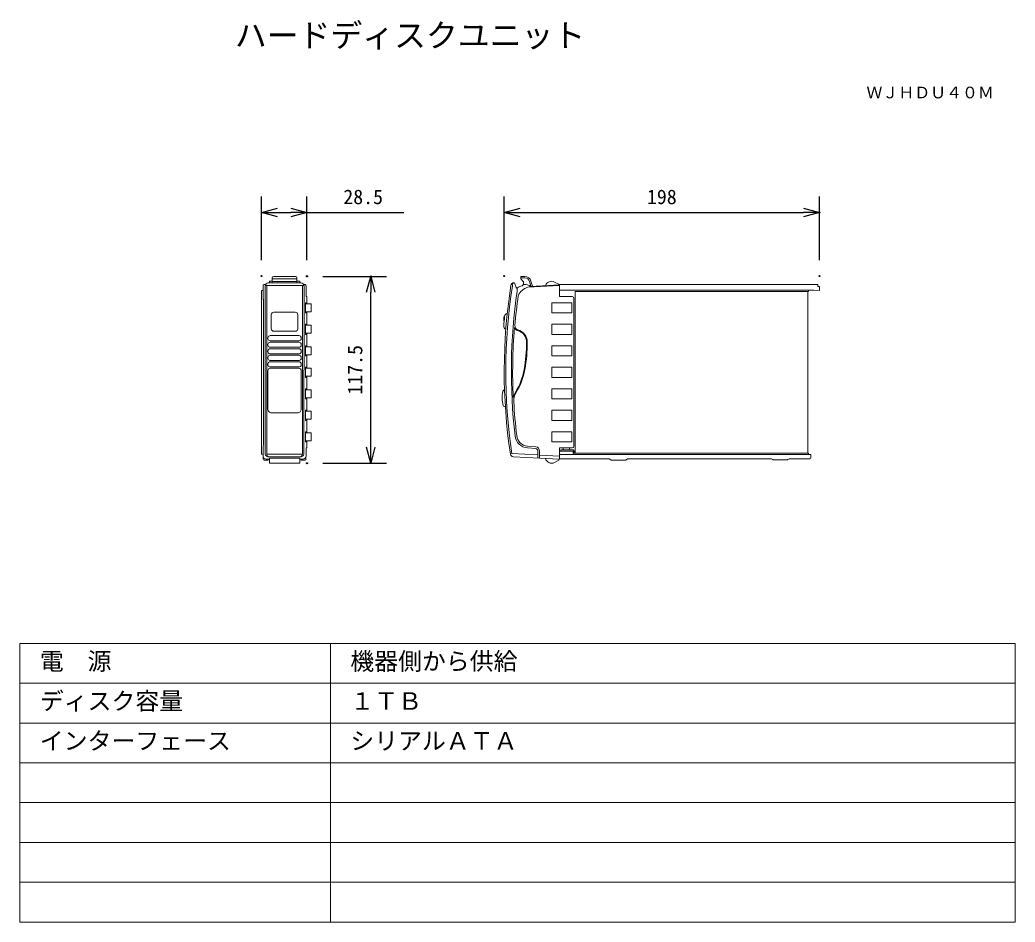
# Model space of a CAD drawing. Units: millimetres, scale not verified. Extents: x -62 to 63, y -57 to 57.
import ezdxf
from ezdxf.enums import TextEntityAlignment as Align

# ---------------------------------------------------------------- set-up
doc = ezdxf.new("R2010")
doc.units = ezdxf.units.MM
doc.header["$LTSCALE"] = 0.25
doc.header["$PDMODE"] = 32
doc.header["$PDSIZE"] = 0.125
for name, color, linetype, lineweight in [('0-0_0', 7, 'Continuous', 25), ('0-1_WAKU', 1, 'Continuous', 18), ('0-4_GAIKEI', 1, 'Continuous', 18), ('0-5_SUNPO', 7, 'Continuous', 25)]:
    doc.layers.add(name, color=color, linetype=linetype, lineweight=lineweight)
for name, color, linetype in [('0-2_MOJI1', 7, 'Continuous'), ('0-3_TOUROKU', 7, 'Continuous'), ('0-6_Defpoints', 7, 'Continuous')]:
    doc.layers.add(name, color=color, linetype=linetype)
doc.styles.add('ＭＳ ゴシック', font='')
doc.styles.get('ＭＳ ゴシック').set_extended_font_data('MS Gothic')

# ---------------------------------------------------------------- blocks, each defined once
blk = doc.blocks.new('_OPEN30')
at = {"layer": '0-0_0'}
blk.add_line((0, 0), (-1, 0), dxfattribs=at)
blk.add_lwpolyline([(-1, 0.2679), (0, 0), (-1, -0.2679)], dxfattribs=at)
blk = doc.blocks.new('D6')
at = {"layer": '0-5_SUNPO'}
for p, q in [((-24.8202, 24.0429), (-24.8202, 32.0329)), ((-19.1258, 24.0429), (-19.1258, 32.0329)), ((-22.8202, 30.0329), (-21.1258, 30.0329)), ((-19.1258, 30.0329), (-6.9592, 30.0329))]:
    blk.add_line(p, q, dxfattribs=at)
at = {"layer": '0-6_Defpoints'}
for p in [(-19.1258, 30.0329), (-24.8202, 22.0429), (-19.1258, 22.0429)]:
    blk.add_point(p, dxfattribs=at)
at = {"layer": '0-5_SUNPO', "xscale": 2, "yscale": 2, "rotation": 180}
blk.add_blockref('_OPEN30', (-24.8202, 30.0329), dxfattribs=at)
at = {"layer": '0-5_SUNPO', "xscale": 2, "yscale": 2}
blk.add_blockref('_OPEN30', (-19.1258, 30.0329), dxfattribs=at)
at = {"layer": '0-5_SUNPO', "style": 'ＭＳ ゴシック'}
blk.add_text('28.5', height=1.833, dxfattribs=at).set_placement((-14.5425, 30.5329), align=Align.BOTTOM_LEFT)
blk = doc.blocks.new('D5')
at = {"layer": '0-5_SUNPO'}
for p, q in [((-17.1021, 22.013), (-9.1021, 22.013)), ((-11.1021, 0.553), (-11.1021, 20.013)), ((-17.1021, -1.447), (-9.1021, -1.447))]:
    blk.add_line(p, q, dxfattribs=at)
at = {"layer": '0-6_Defpoints'}
for p in [(-19.1021, 22.013), (-11.1021, 22.013), (-19.1021, -1.447)]:
    blk.add_point(p, dxfattribs=at)
at = {"layer": '0-5_SUNPO', "xscale": 2, "yscale": 2}
for p, rotation in [((-11.1021, 22.013), 90), ((-11.1021, -1.447), 270)]:
    blk.add_blockref('_OPEN30', p, dxfattribs=dict(at, rotation=rotation))
at = {"layer": '0-5_SUNPO', "style": 'ＭＳ ゴシック'}
blk.add_text('117.5', height=1.833, rotation=90, dxfattribs=at).set_placement((-11.6021, 7.158), align=Align.BOTTOM_LEFT)
blk = doc.blocks.new('D4')
at = {"layer": '0-5_SUNPO'}
for p, q in [((5.6697, 24.0429), (5.6697, 32.0329)), ((45.2697, 24.0429), (45.2697, 32.0329)), ((7.6697, 30.0329), (43.2697, 30.0329))]:
    blk.add_line(p, q, dxfattribs=at)
at = {"layer": '0-6_Defpoints'}
for p in [(45.2697, 30.0329), (5.6697, 22.0429), (45.2697, 22.0429)]:
    blk.add_point(p, dxfattribs=at)
at = {"layer": '0-5_SUNPO', "xscale": 2, "yscale": 2, "rotation": 180}
blk.add_blockref('_OPEN30', (5.6697, 30.0329), dxfattribs=at)
at = {"layer": '0-5_SUNPO', "xscale": 2, "yscale": 2}
blk.add_blockref('_OPEN30', (45.2697, 30.0329), dxfattribs=at)
at = {"layer": '0-5_SUNPO', "style": 'ＭＳ ゴシック'}
blk.add_text('198', height=1.833, dxfattribs=at).set_placement((23.5947, 30.5329), align=Align.BOTTOM_LEFT)

msp = doc.modelspace()

# ---------------------------------------------------------------- linework, layer by layer
at = {"layer": '0-1_WAKU', "color": 4}
for p, q in [((62.5116, -21.5004), (-62.4884, -21.5004)), ((-62.4884, -21.5004), (-62.4884, -56.5004)), ((-23.4884, -56.5004), (-23.4884, -21.5004)), ((62.5116, -56.5004), (62.5116, -21.5004)), ((-62.4884, -56.5004), (62.5116, -56.5004))]:
    msp.add_line(p, q, dxfattribs=at)
at = {"layer": '0-1_WAKU'}
for p, q in [((-62.4884, -26.5004), (62.5116, -26.5004)), ((-62.4884, -31.5004), (62.5116, -31.5004)), ((-62.4884, -36.5004), (62.5116, -36.5004)), ((-62.4884, -41.5004), (62.5116, -41.5004)), ((-62.4884, -46.5004), (62.5116, -46.5004)), ((-62.4884, -51.5004), (62.5116, -51.5004))]:
    msp.add_line(p, q, dxfattribs=at)
at = {"layer": '0-4_GAIKEI', "color": 7}
for p, q in [((-27.1897, 23.7825), (-31.3008, 23.7825)), ((-31.1453, 23.9625), (-30.8053, 23.9625)), ((-31.1453, 23.9624), (-31.1453, 23.7825)), ((-30.8053, 24.3825), (-30.8053, 23.7825)), ((-30.6053, 24.5825), (-27.8853, 24.5825)), ((-27.6853, 24.3825), (-27.6853, 23.7825)), ((-27.6853, 23.9625), (-27.3453, 23.9625)), ((-27.3453, 23.9624), (-27.3453, 23.7825)), ((-0.3554, 23.7825), (-0.4202, 23.7825)), ((-0.3554, 23.7825), (-0.136, 23.1796)), ((0.4446, 24.5825), (0.4446, 24.2825)), ((0.9446, 24.5825), (0.4446, 24.5825)), ((0.9315, 24.3825), (0.4446, 24.3825)), ((0.4446, 24.2825), (0.7305, 23.9417)), ((0.7446, 23.6114), (0.7446, 23.9032)), ((1.6739, 23.3333), (1.5109, 23.9386)), ((1.8781, 23.344), (1.704, 23.9906)), ((5.1984, 23.5892), (4.6535, 23.8724)), ((-32.1453, 22.7074), (-32.1453, 22.8075)), ((-32.1453, 22.7025), (-32.1453, 2.3825)), ((-31.9853, 22.8625), (-31.9453, 22.8625)), ((-31.9453, 23.4227), (-31.9453, 21.7225)), ((-31.6452, 23.5625), (-31.8253, 23.5625)), ((-26.6657, 23.5625), (-26.8454, 23.5625)), ((-26.5453, 22.0425), (-26.5453, 23.4227)), ((0.8446, 23.5825), (0.7425, 23.5825)), ((1.6441, 23.3318), (5.2846, 23.5225)), ((1.8148, 23.3407), (1.8746, 23.3568)), ((5.2146, 23.5189), (5.2146, 23.5625)), ((5.2846, 23.5262), (5.2846, 23.5825)), ((5.2846, 23.5825), (37.6446, 23.5825)), ((36.5446, 22.7025), (36.4646, 22.7025)), ((36.4646, 2.3825), (36.4646, 22.7025)), ((37.0697, 22.8625), (36.5446, 22.8625)), ((36.5446, 22.7025), (36.5446, 22.8625)), ((37.9446, 22.8025), (37.2192, 22.8569)), ((37.7446, 23.3075), (37.7446, 23.4825)), ((37.7446, 23.3075), (37.9446, 23.3225)), ((37.9446, 23.3225), (37.9446, 22.8025)), ((-31.9453, 21.7225), (-31.8824, 21.6597)), ((-31.8824, 21.6597), (-31.8824, 3.3854)), ((-26.451, 22.0425), (-26.5453, 22.0425)), ((-26.451, 22.0425), (-26.451, 21.1425)), ((-25.8853, 21.1425), (-26.5964, 21.1425)), ((-25.8853, 20.1425), (-26.5964, 20.1425)), ((-26.451, 20.1425), (-26.451, 18.4425)), ((-25.8853, 21.1425), (-25.8853, 20.1425)), ((-25.8853, 18.4425), (-26.5964, 18.4425)), ((-25.8853, 18.4425), (-25.8853, 17.4425)), ((-25.8853, 17.4425), (-26.5964, 17.4425)), ((-26.451, 17.4425), (-26.451, 15.7425)), ((-25.8853, 15.7425), (-26.5964, 15.7425)), ((-25.8853, 15.7425), (-25.8853, 14.7425)), ((-25.8853, 14.7425), (-26.5964, 14.7425)), ((-26.451, 14.7425), (-26.451, 13.0425)), ((-25.8853, 13.0425), (-26.5964, 13.0425)), ((-25.8853, 13.0425), (-25.8853, 12.0425)), ((-25.8853, 12.0425), (-26.5964, 12.0425)), ((-26.451, 12.0425), (-26.451, 10.3425)), ((-26.5964, 10.4676), (-26.451, 10.4676)), ((-25.8853, 10.3425), (-26.5964, 10.3425)), ((-25.8853, 10.3425), (-25.8853, 9.3425)), ((-25.8853, 9.3425), (-26.5964, 9.3425)), ((-26.451, 9.1975), (-26.5964, 9.1975)), ((-26.451, 9.3425), (-26.451, 7.6425)), ((-25.8853, 7.6425), (-26.5964, 7.6425)), ((-25.8853, 7.6425), (-25.8853, 6.6425)), ((-25.8853, 6.6425), (-26.5964, 6.6425)), ((-26.451, 6.6425), (-26.451, 4.9425)), ((-25.8853, 4.9425), (-26.5964, 4.9425)), ((-25.8853, 3.9425), (-26.5964, 3.9425)), ((-26.451, 3.9425), (-26.451, 3.0425)), ((-25.8853, 4.9425), (-25.8853, 3.9425)), ((-31.9453, 3.3225), (-31.8824, 3.3854)), ((-31.9453, 3.3225), (-31.9453, 2.0058)), ((-26.451, 3.0425), (-26.5453, 3.0425)), ((-26.5453, 2.0058), (-26.5453, 3.0425)), ((-32.1453, 2.2775), (-32.1453, 2.3777)), ((-32.1057, 2.2775), (-32.1453, 2.2775)), ((-31.9853, 2.2225), (-31.9453, 2.2225)), ((-31.9253, 1.8867), (-31.9253, 1.6225)), ((-31.8253, 1.5225), (-31.3253, 1.5225)), ((-31.1453, 1.6263), (-31.5658, 1.6263)), ((-31.3253, 1.6263), (-31.3253, 1.5225)), ((-31.1453, 1.7681), (-27.3453, 1.7681)), ((-31.1453, 1.1227), (-31.1453, 1.7681)), ((-27.3453, 1.1227), (-27.3453, 1.7681)), ((-27.3453, 1.6263), (-26.9248, 1.6263)), ((-27.1653, 1.6263), (-27.1653, 1.5225)), ((-27.1653, 1.5225), (-26.6653, 1.5225)), ((-26.5653, 1.6225), (-26.5653, 1.8866)), ((2.7793, 1.7576), (-0.5095, 1.9299)), ((2.7793, 1.7576), (5.2846, 1.6263)), ((5.1984, 1.4959), (4.6535, 1.2127)), ((5.2146, 1.63), (5.2146, 1.5225)), ((11.5446, 1.6825), (5.2846, 1.6825)), ((11.7172, 1.5445), (11.5446, 1.6825)), ((11.7796, 1.5225), (13.6095, 1.5225)), ((13.8446, 1.6825), (13.672, 1.5445)), ((31.9246, 1.6825), (13.8446, 1.6825)), ((32.1008, 1.5768), (31.9246, 1.6825)), ((32.1523, 1.5625), (33.8969, 1.5625)), ((34.1246, 1.6825), (33.9483, 1.5768)), ((36.7446, 1.6825), (34.1246, 1.6825)), ((36.5446, 2.2225), (36.5446, 2.3825)), ((36.8446, 1.7825), (36.8446, 2.2225)), ((-27.3453, 1.1225), (-31.1453, 1.1225))]:
    msp.add_line(p, q, dxfattribs=at)
at = {"layer": '0-4_GAIKEI'}
for p, q in [((-30.8053, 24.2825), (-27.6853, 24.2825)), ((-30.8053, 23.9417), (-27.6853, 23.9417)), ((-31.6755, 2.2605), (-31.6868, 23.3825)), ((-31.6793, 23.4443), (-26.8113, 23.4443)), ((-31.4834, 2.2702), (-31.485, 23.4443)), ((-27.0071, 2.2702), (-27.0056, 23.4443)), ((-26.815, 2.2605), (-26.8038, 23.3825)), ((-0.0207, 23.1161), (-0.0217, 22.7256)), ((-0.0207, 22.7402), (-0.0207, 23.1161)), ((1.3062, 23.2142), (5.2846, 23.4227)), ((5.2846, 23.5225), (5.2846, 22.0425)), ((36.5446, 22.8625), (5.2846, 22.8625)), ((7.2446, 22.7025), (7.2446, 2.3825)), ((36.4646, 22.7025), (7.2446, 22.7025)), ((-26.5964, 19.9975), (-26.5964, 21.2676)), ((-26.5964, 21.2676), (-26.451, 21.2676)), ((4.3097, 19.9975), (4.3097, 21.2676)), ((4.3097, 21.2676), (6.8198, 21.2676)), ((6.8846, 22.0425), (5.2846, 22.0425)), ((6.8198, 21.2676), (6.8198, 19.9975)), ((7.0846, 21.8425), (7.0846, 3.2425)), ((-27.9003, 20.082), (-30.5903, 20.082)), ((-30.9153, 19.757), (-30.9153, 18.0078)), ((-27.5753, 19.757), (-27.5753, 18.0078)), ((-26.451, 19.9975), (-26.5964, 19.9975)), ((-1.7154, 18.9825), (-1.7154, 19.4825)), ((-1.7154, 19.4825), (-1.6209, 19.4825)), ((-1.7154, 18.9825), (-1.6681, 18.9825)), ((6.8198, 19.9975), (4.3097, 19.9975)), ((-27.9003, 17.6828), (-30.5903, 17.6828)), ((-26.5964, 17.2975), (-26.5964, 18.5676)), ((-26.5964, 18.5676), (-26.451, 18.5676)), ((4.3097, 17.2975), (4.3097, 18.5676)), ((4.3097, 18.5676), (6.8198, 18.5676)), ((6.8198, 18.5676), (6.8198, 17.2975)), ((-31.3336, 16.8509), (-31.3336, 16.7483)), ((-31.0836, 16.4982), (-27.407, 16.4982)), ((-31.0431, 17.1411), (-27.4475, 17.1411)), ((-31.0431, 16.3193), (-27.4475, 16.3193)), ((-27.1569, 16.8509), (-27.1569, 16.7483)), ((-26.451, 17.2975), (-26.5964, 17.2975)), ((6.8198, 17.2975), (4.3097, 17.2975)), ((-31.3336, 16.0291), (-31.3336, 15.9265)), ((-31.3336, 15.2075), (-31.3336, 15.1049)), ((-31.0836, 15.6765), (-27.407, 15.6765)), ((-31.0431, 15.4977), (-27.4475, 15.4977)), ((-27.1569, 16.0291), (-27.1569, 15.9265)), ((-27.1569, 15.2075), (-27.1569, 15.1049)), ((-26.5964, 15.8676), (-26.451, 15.8676)), ((-26.5964, 14.5975), (-26.5964, 15.8676)), ((4.3097, 14.5975), (4.3097, 15.8676)), ((4.3097, 15.8676), (6.8198, 15.8676)), ((6.8198, 15.8676), (6.8198, 14.5975)), ((-31.3336, 14.3861), (-31.3336, 14.2835)), ((-31.0836, 14.8549), (-27.407, 14.8549)), ((-31.0836, 14.0335), (-27.407, 14.0335)), ((-31.0431, 14.6763), (-27.4475, 14.6763)), ((-31.0431, 13.8551), (-27.4475, 13.8551)), ((-27.1569, 14.3861), (-27.1569, 14.2835)), ((-26.451, 14.5975), (-26.5964, 14.5975)), ((6.8198, 14.5975), (4.3097, 14.5975)), ((-31.3418, 7.9158), (-31.3431, 12.7527)), ((-31.3336, 13.5648), (-31.3336, 13.4622)), ((-31.0836, 13.2122), (-27.407, 13.2122)), ((-31.0426, 13.0528), (-27.4479, 13.0528)), ((-27.1569, 13.5648), (-27.1569, 13.4622)), ((-27.1475, 12.7527), (-27.1488, 7.9158)), ((-26.5964, 13.1676), (-26.451, 13.1676)), ((-26.5964, 11.8975), (-26.5964, 13.1676)), ((4.3097, 11.8975), (4.3097, 13.1676)), ((4.3097, 13.1676), (6.8198, 13.1676)), ((6.8198, 13.1676), (6.8198, 11.8975)), ((-26.451, 11.8975), (-26.5964, 11.8975)), ((6.8198, 11.8975), (4.3097, 11.8975)), ((-26.5964, 9.1975), (-26.5964, 10.4676)), ((-1.6148, 10.3884), (-1.7872, 10.2161)), ((4.3097, 9.1975), (4.3097, 10.4676)), ((4.3097, 10.4676), (6.8198, 10.4676)), ((6.8198, 10.4676), (6.8198, 9.1975)), ((6.8198, 9.1975), (4.3097, 9.1975)), ((-26.5964, 7.7676), (-26.451, 7.7676)), ((-26.5964, 6.4975), (-26.5964, 7.7676)), ((-1.6117, 8.2315), (-1.5138, 8.2281)), ((4.3097, 6.4975), (4.3097, 7.7676)), ((4.3097, 7.7676), (6.8198, 7.7676)), ((6.8198, 7.7676), (6.8198, 6.4975)), ((-30.8577, 7.436), (-27.6328, 7.436)), ((-26.451, 6.4975), (-26.5964, 6.4975)), ((6.8198, 6.4975), (4.3097, 6.4975)), ((-26.5964, 5.0676), (-26.451, 5.0676)), ((-26.5964, 3.7975), (-26.5964, 5.0676)), ((4.3097, 3.7975), (4.3097, 5.0676)), ((4.3097, 5.0676), (6.8198, 5.0676)), ((6.8198, 5.0676), (6.8198, 3.7975)), ((-26.451, 3.7975), (-26.5964, 3.7975)), ((6.8198, 3.7975), (4.3097, 3.7975)), ((2.3055, 2.9549), (1.2534, 3.0469)), ((1.2699, 3.2662), (2.3229, 3.1741)), ((2.5793, 1.7681), (2.5793, 2.656)), ((2.7793, 2.676), (2.7793, 1.7576)), ((5.2846, 3.0425), (5.2846, 1.6263)), ((6.8846, 3.0425), (5.2846, 3.0425)), ((5.2846, 2.6225), (6.9846, 2.6225)), ((5.4446, 2.7825), (5.4446, 2.6225)), ((6.9846, 2.7825), (5.4446, 2.7825)), ((5.7446, 2.7825), (5.7446, 3.0225)), ((6.5446, 2.7825), (6.5446, 3.0225)), ((6.9846, 2.3825), (6.9846, 2.6225)), ((7.1446, 2.3825), (7.1446, 2.6225)), ((-31.4834, 2.2702), (-27.0071, 2.2702)), ((-31.2939, 1.9299), (-27.1967, 1.9299)), ((2.548, 2.1675), (-0.7028, 2.3395)), ((5.2846, 2.0058), (2.7793, 2.1371)), ((36.8446, 2.2225), (5.2846, 2.2225)), ((36.5446, 2.3825), (7.1446, 2.3825))]:
    msp.add_line(p, q, dxfattribs=at)
at = {"layer": '0-4_GAIKEI', "color": 7}
for centre, radius, start, end in [((-31.2661, 23.3627), 0.4212, 94.73487, 177.30426), ((-30.6053, 24.3825), 0.2, 90, 180), ((-27.8853, 24.3825), 0.2, 0, 90), ((-27.2245, 23.3627), 0.4212, 2.69574, 85.26513), ((-0.4202, 23.3825), 0.4, 90, 171.11487), ((0.6846, 23.9032), 0.06, 0, 40), ((0.9315, 23.7825), 0.8, 15.07205, 90), ((0.9315, 23.7825), 0.6, 15.07205, 90), ((4.2846, 23.1625), 0.8, 62.53529, 160.27132), ((-31.9853, 22.7025), 0.16, 90, 180), ((-31.8253, 23.4625), 0.1, 90, 167.02977), ((-26.6653, 23.4625), 0.1, 12.69134, 90), ((68.3446, 12.6325), 70, 171.11487, 188.513), ((-0.042, 23.2138), 0.1, 200, 310.68528), ((0.8446, 22.1825), 1.26, 101.85757, 130.68528), ((0.5446, 23.6114), 0.2, 281.85757, 0), ((0.8446, 22.1825), 1.4, 55.17162, 90), ((5.1846, 23.5625), 0.03, 0, 62.53529), ((37.0697, 20.8625), 2, 85.71085, 90), ((37.6446, 23.4825), 0.1, 0, 90), ((-31.9853, 2.3825), 0.16, 180, 270), ((-31.566, 2.0056), 0.3793, 179.96857, 270.03143), ((-31.8253, 1.6225), 0.1, 180, 270), ((-26.9246, 2.0056), 0.3793, 269.96857, 0.03143), ((-26.6653, 1.6225), 0.1, 270, 0), ((-0.4886, 2.3294), 0.4, 188.513, 267), ((4.2846, 1.9225), 0.8, 194.81302, 297.46471), ((5.1846, 1.5225), 0.03, 297.46471, 0), ((11.7796, 1.6225), 0.1, 231.34019, 270), ((13.6095, 1.6225), 0.1, 270, 308.65981), ((32.1523, 1.6625), 0.1, 239.03624, 270), ((33.8969, 1.6625), 0.1, 270, 300.96376), ((36.7446, 1.7825), 0.1, 270, 0)]:
    msp.add_arc(centre, radius, start, end, dxfattribs=at)
at = {"layer": '0-4_GAIKEI'}
for centre, radius, start, end in [((-0.3971, 23.6013), 0.1827, 97.28714, 157.32518), ((68.3446, 12.6325), 69.8096, 171.14571, 188.513), ((68.5394, 12.6325), 69.3, 171.62547, 186.7044), ((0.0244, 23.3816), 0.6575, 153.81125, 180.33045), ((1.8035, 21.4327), 1.8496, 105.5972, 157.03967), ((68.3392, 12.6325), 68.8999, 172.05655, 175.19355), ((6.8846, 21.8425), 0.2, 0, 90), ((-30.5903, 19.757), 0.325, 90, 180), ((-27.9003, 19.757), 0.325, 0, 90), ((68.3446, 12.6325), 70.3, 174.33721, 175.32762), ((-1.2143, 19.5298), 0.4, 97.25002, 174.33721), ((-30.5903, 18.0078), 0.325, 180, 270), ((-27.9003, 18.0078), 0.325, 270, 0), ((-1.3231, 18.3265), 0.4, 175.32762, 252.27082), ((67.3719, 12.6136), 67.9699, 175.33419, 182.74885), ((0.1799, 18.3638), 0.5952, 201.81695, 255.08366), ((0.1799, 18.3638), 0.5, 175.19425, 255.08366), ((-0.3607, 16.3345), 1.5049, 37.54304, 75.08319), ((-0.3607, 16.3345), 1.6001, 37.54304, 75.08319), ((-31.0433, 16.8508), 0.2904, 89.96059, 179.97889), ((-31.0433, 16.029), 0.2904, 89.96059, 179.97889), ((-31.0837, 16.7482), 0.2499, 179.97901, 270.0226), ((-27.4473, 16.8508), 0.2904, 0.02111, 90.03941), ((-27.4473, 16.029), 0.2904, 0.02111, 90.03941), ((-27.4069, 16.7482), 0.2499, 269.9774, 0.02099), ((-0.3609, 16.3345), 1.505, 0.00245, 37.54003), ((-18.862, 16.3347), 20.0062, 350.14227, 359.99966), ((-0.3609, 16.3345), 1.6002, 0.00245, 37.54003), ((-18.862, 16.3347), 20.1014, 350.14227, 359.99966), ((-31.0433, 15.2074), 0.2904, 89.96059, 179.97889), ((-31.0837, 15.9264), 0.2499, 179.97901, 270.0226), ((-31.0837, 15.1048), 0.2499, 179.97901, 270.0226), ((-27.4473, 15.2074), 0.2904, 0.02111, 90.03941), ((-27.4069, 15.9264), 0.2499, 269.9774, 0.02099), ((-27.4069, 15.1048), 0.2499, 269.9774, 0.02099), ((-31.0433, 14.386), 0.2904, 89.96059, 179.97889), ((-31.0433, 13.5647), 0.2904, 89.96059, 179.97889), ((-31.0837, 14.2834), 0.2499, 179.97901, 270.0226), ((-27.4473, 14.386), 0.2904, 0.02111, 90.03941), ((-27.4473, 13.5647), 0.2904, 0.02111, 90.03941), ((-27.4069, 14.2834), 0.2499, 269.9774, 0.02099), ((-31.0429, 12.7526), 0.3002, 89.94882, 179.98954), ((-31.0837, 13.4621), 0.2499, 179.97901, 270.0226), ((-27.4477, 12.7526), 0.3002, 0.01046, 90.05118), ((-27.4069, 13.4621), 0.2499, 269.9774, 0.02099), ((-7.0379, 14.2801), 8.0048, 327.96317, 350.14188), ((-7.0379, 14.2801), 8.1, 327.96317, 350.14188), ((2.0836, 9.3457), 4, 168.94051, 193.92243), ((-1.6458, 10.0746), 0.2, 135, 168.94051), ((1.4392, 8.9754), 1.9952, 147.96337, 169.06277), ((1.4392, 8.9754), 1.9, 147.96337, 183.12875), ((68.3394, 12.6325), 68.9, 183.12901, 186.7072), ((-30.8602, 7.9176), 0.4816, 180.2091, 270.29137), ((-27.6304, 7.9176), 0.4816, 269.70863, 359.7909), ((-1.6047, 8.4314), 0.2, 193.92243, 268), ((1.4016, 4.7405), 1.7, 186.70471, 264.9997), ((1.4006, 4.7605), 1.5, 186.7075, 264.9997), ((2.2793, 2.656), 0.3, 0.00084, 84.99916), ((2.2793, 2.676), 0.5, 0.00083, 84.99917), ((6.8846, 3.2425), 0.2, 270, 0), ((6.9846, 2.6225), 0.16, 0, 90), ((-31.2762, 2.3359), 0.4064, 190.70295, 267.51717), ((-31.1035, 2.2549), 0.3766, 177.67877, 239.6467), ((-27.387, 2.2549), 0.3766, 300.3533, 2.32123), ((-27.2143, 2.3359), 0.4064, 272.48283, 349.29705), ((7.1446, 2.3825), 0.16, 180, 270)]:
    msp.add_arc(centre, radius, start, end, dxfattribs=at)

# ---------------------------------------------------------------- block references
at = {"layer": '0-5_SUNPO'}
for name in ['D6', 'D4', 'D5']:
    msp.add_blockref(name, (-7.3251, 2.5696), dxfattribs=at)

# ---------------------------------------------------------------- texts
at = {"layer": '0-2_MOJI1', "style": 'ＭＳ ゴシック'}
for s, height, p in [('ハードディスクユニット', 2.933, (-35.4884, 52.4996)), ('電\u3000源', 2.199, (-59.9884, -25.5004)), ('機器側から供給', 2.199, (-20.9884, -25.5004)), ('ディスク容量', 2.199, (-59.9884, -30.5004)), ('１ＴＢ', 2.199, (-20.9884, -30.5004)), ('インターフェース', 2.199, (-59.9884, -35.5004)), ('シリアルＡＴＡ', 2.199, (-20.9884, -35.5004))]:
    msp.add_text(s, height=height, dxfattribs=at).set_placement(p, align=Align.BOTTOM_LEFT)
at = {"layer": '0-3_TOUROKU', "style": 'ＭＳ ゴシック'}
msp.add_text('ＷＪＨＤＵ４０Ｍ', height=1.466, dxfattribs=at).set_placement((43.8449, 46.4996), align=Align.BOTTOM_LEFT)

doc.saveas('drawing.dxf')
